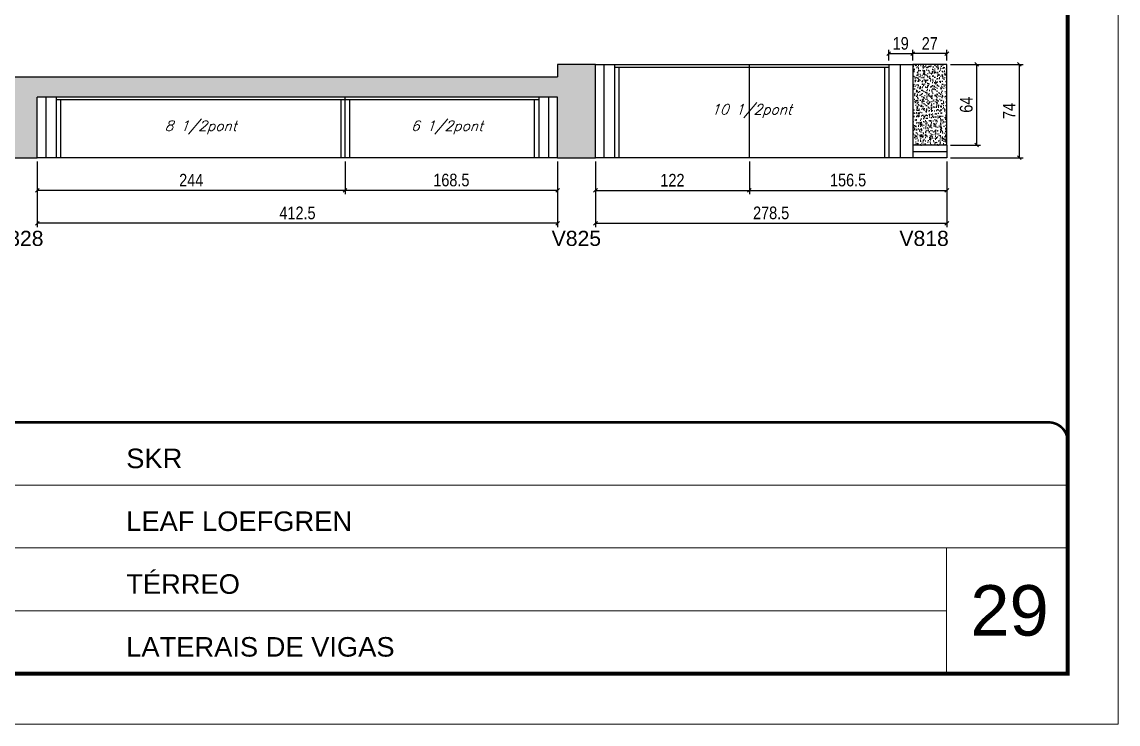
# Model space of a CAD drawing. Extents: x 3309 to 9590, y -2522 to 14608.
# Drawn here: x 3925 to 4794, y 5518 to 6075 of the extents above; entities that cross this region are included whole.
import ezdxf

# ---------------------------------------------------------------- set-up
doc = ezdxf.new("R2010")
doc.units = 0
doc.linetypes.add('CONTINUO', pattern=[0])
doc.linetypes.add('DASHED', pattern=[0.75, 0.5, -0.25])
for name, color, linetype in [('5', 5, 'Continuous'), ('COTA', 241, 'Continuous'), ('Painéis', 200, 'Continuous'), ('SARR_2.2x10', 60, 'Continuous'), ('SARR_2.2x7', 40, 'Continuous'), ('SARR_3.5x7', 81, 'Continuous'), ('texto', 7, 'Continuous')]:
    doc.layers.add(name, color=color, linetype=linetype)
for name, color, linetype, lineweight in [('CARIMBO', 255, 'Continuous', 9), ('Folhas', 255, 'Continuous', 9), ('SARRAFO DE PRESSAO', 251, 'DASHED', 9)]:
    doc.layers.add(name, color=color, linetype=linetype, lineweight=lineweight)
doc.styles.add('ARIAL', font='arial.ttf')
doc.styles.add('COTA TECNICA', font='techl___.ttf', dxfattribs={"height": 10})
doc.styles.add('Romans', font='romans.shx')
doc.styles.get("Standard").update_dxf_attribs({"font": 'arial.ttf'})
doc.dimstyles.new('PAINEL', dxfattribs={"dimtxt": 10, "dimasz": 3, "dimexe": 3, "dimexo": 3, "dimgap": 3, "dimtad": 1, "dimdec": 1, "dimzin": 12, "dimdsep": 46, "dimtxsty": 'COTA TECNICA', "dimblk1": 'OBLIQUE', "dimblk2": 'OBLIQUE', "dimsah": 1, "dimcen": 0.9, "dimclrd": 4, "dimclre": 4, "dimclrt": 240, "dimadec": 1, "dimazin": 3, "dimtfac": 1, "dimtdec": 1, "dimtmove": 0, "dimatfit": 3, "dimfxl": 1, "dimtolj": 1, "dimtzin": 12, "dimarcsym": 0})

# ---------------------------------------------------------------- blocks, each defined once
blk = doc.blocks.new('9999999999')
at = {"color": 30, "linetype": 'CONTINUO'}
for p, q in [((98564.56, 34379.64), (99583.98, 34379.64)), ((98564.56, 34329.83), (99487.98, 34329.83)), ((99583.98, 34329.83), (99487.98, 34329.83)), ((99487.98, 34329.83), (99487.98, 34230.21)), ((98564.56, 34280.02), (99487.98, 34280.02))]:
    blk.add_line(p, q, dxfattribs=at)
at = {"color": 30, "linetype": 'CONTINUO', "const_width": 2}
blk.add_lwpolyline([(99583.98, 34230.21), (99583.98, 34414.45, 0.414214), (99568.98, 34429.45), (98228.98, 34429.45, 0.414214), (98213.98, 34414.45), (98213.98, 34245.21, 0.414214), (98228.98, 34230.21), (99583.98, 34230.21)], format="xyb", dxfattribs=at)
at = {"layer": 'Folhas'}
blk.add_lwpolyline([(98138.98, 34190.21), (99623.98, 34190.21), (99623.98, 35240.21), (98138.98, 35240.21)], close=True, dxfattribs=at)
at = {"layer": 'Folhas', "color": 30, "const_width": 3}
blk.add_lwpolyline([(98213.98, 34230.21), (99583.98, 34230.21), (99583.98, 35200.21), (98213.98, 35200.21)], close=True, dxfattribs=at)
at = {"color": 7, "linetype": 'Continuous', "ltscale": 5, "style": 'ARIAL'}
for s, height, p in [('SKR', 15.483, (98837.68, 34393.13)), ('LEAF LOEFGREN', 15.4829, (98837.68, 34343.32)), ('TÉRREO', 15.483, (98837.68, 34293.51)), ('LATERAIS DE VIGAS', 15.4829, (98837.68, 34243.7))]:
    blk.add_text(s, height=height, dxfattribs=at).set_placement(p)
blk = doc.blocks.new('_Oblique')
at = {"color": 0, "linetype": 'ByBlock', "lineweight": -2}
blk.add_line((-0.5, -0.5), (0.5, 0.5), dxfattribs=at)
blk = doc.blocks.new('*D2416')
at = {"layer": 'COTA', "color": 4, "linetype": 'ByBlock', "lineweight": -2, "transparency": 16777216}
for p, q in [((4181.58, 5963.95), (4181.58, 5938.04)), ((4350.08, 5963.95), (4350.08, 5938.04)), ((4350.08, 5941.04), (4181.58, 5941.04))]:
    blk.add_line(p, q, dxfattribs=at)
at = {"layer": 'Defpoints', "color": 0, "linetype": 'ByBlock', "transparency": 16777216}
for p in [(4181.58, 5966.95), (4350.08, 5966.95), (4181.58, 5941.04)]:
    blk.add_point(p, dxfattribs=at)
at = {"layer": 'COTA', "color": 4, "linetype": 'ByBlock', "lineweight": -2, "transparency": 16777216, "xscale": 3, "yscale": 3, "zscale": 3, "rotation": 180}
blk.add_blockref('_Oblique', (4181.58, 5941.04), dxfattribs=at)
at = {"layer": 'COTA', "color": 4, "linetype": 'ByBlock', "lineweight": -2, "transparency": 16777216, "xscale": 3, "yscale": 3, "zscale": 3}
blk.add_blockref('_Oblique', (4350.08, 5941.04), dxfattribs=at)
at = {"layer": 'COTA', "color": 240, "linetype": 'ByBlock', "transparency": 16777216, "insert": (4265.83, 5949.17), "char_height": 10, "attachment_point": 5, "style": 'COTA TECNICA'}
blk.add_mtext('\\A1;168.5', dxfattribs=at)
blk = doc.blocks.new('*D2417')
at = {"layer": 'COTA', "color": 4, "linetype": 'ByBlock', "lineweight": -2, "transparency": 16777216}
for p, q in [((3937.58, 5963.95), (3937.58, 5938.04)), ((4181.58, 5963.95), (4181.58, 5938.04)), ((4181.58, 5941.04), (3937.58, 5941.04))]:
    blk.add_line(p, q, dxfattribs=at)
at = {"layer": 'Defpoints', "color": 0, "linetype": 'ByBlock', "transparency": 16777216}
for p in [(3937.58, 5966.95), (4181.58, 5966.95), (3937.58, 5941.04)]:
    blk.add_point(p, dxfattribs=at)
at = {"layer": 'COTA', "color": 4, "linetype": 'ByBlock', "lineweight": -2, "transparency": 16777216, "xscale": 3, "yscale": 3, "zscale": 3, "rotation": 180}
blk.add_blockref('_Oblique', (3937.58, 5941.04), dxfattribs=at)
at = {"layer": 'COTA', "color": 4, "linetype": 'ByBlock', "lineweight": -2, "transparency": 16777216, "xscale": 3, "yscale": 3, "zscale": 3}
blk.add_blockref('_Oblique', (4181.58, 5941.04), dxfattribs=at)
at = {"layer": 'COTA', "color": 240, "linetype": 'ByBlock', "transparency": 16777216, "insert": (4059.58, 5949.11), "char_height": 10, "attachment_point": 5, "style": 'COTA TECNICA'}
blk.add_mtext('\\A1;244', dxfattribs=at)
blk = doc.blocks.new('*D2419')
at = {"layer": 'COTA', "color": 4, "linetype": 'ByBlock', "lineweight": -2, "transparency": 16777216}
for p, q in [((3937.58, 5963.95), (3937.58, 5911.98)), ((4350.08, 5963.95), (4350.08, 5911.98)), ((4350.08, 5914.98), (3937.58, 5914.98))]:
    blk.add_line(p, q, dxfattribs=at)
at = {"layer": 'Defpoints', "color": 0, "linetype": 'ByBlock', "transparency": 16777216}
for p in [(3937.58, 5966.95), (4350.08, 5966.95), (3937.58, 5914.98)]:
    blk.add_point(p, dxfattribs=at)
at = {"layer": 'COTA', "color": 4, "linetype": 'ByBlock', "lineweight": -2, "transparency": 16777216, "xscale": 3, "yscale": 3, "zscale": 3, "rotation": 180}
blk.add_blockref('_Oblique', (3937.58, 5914.98), dxfattribs=at)
at = {"layer": 'COTA', "color": 4, "linetype": 'ByBlock', "lineweight": -2, "transparency": 16777216, "xscale": 3, "yscale": 3, "zscale": 3}
blk.add_blockref('_Oblique', (4350.08, 5914.98), dxfattribs=at)
at = {"layer": 'COTA', "color": 240, "linetype": 'ByBlock', "transparency": 16777216, "insert": (4143.83, 5923.09), "char_height": 10, "attachment_point": 5, "style": 'COTA TECNICA'}
blk.add_mtext('\\A1;412.5', dxfattribs=at)
blk = doc.blocks.new('*D2420')
at = {"layer": 'COTA', "color": 4, "lineweight": -2, "transparency": 16777216}
for p, q in [((4380.08, 5963.95), (4380.08, 5911.98)), ((4658.58, 5963.95), (4658.58, 5911.98)), ((4380.08, 5914.98), (4658.58, 5914.98))]:
    blk.add_line(p, q, dxfattribs=at)
at = {"layer": 'Defpoints', "color": 0, "transparency": 16777216}
for p in [(4380.08, 5966.95), (4658.58, 5966.95), (4658.58, 5914.98)]:
    blk.add_point(p, dxfattribs=at)
at = {"layer": 'COTA', "color": 4, "lineweight": -2, "transparency": 16777216, "xscale": 3, "yscale": 3, "zscale": 3, "rotation": 180}
blk.add_blockref('_Oblique', (4380.08, 5914.98), dxfattribs=at)
at = {"layer": 'COTA', "color": 4, "lineweight": -2, "transparency": 16777216, "xscale": 3, "yscale": 3, "zscale": 3}
blk.add_blockref('_Oblique', (4658.58, 5914.98), dxfattribs=at)
at = {"layer": 'COTA', "color": 240, "transparency": 16777216, "insert": (4519.33, 5923.11), "char_height": 10, "attachment_point": 5, "style": 'COTA TECNICA'}
blk.add_mtext('\\A1;278.5', dxfattribs=at)
blk = doc.blocks.new('*D2421')
at = {"layer": 'COTA', "color": 4, "lineweight": -2, "transparency": 16777216}
for p, q in [((4380.08, 5963.95), (4380.08, 5938.04)), ((4502.08, 5963.95), (4502.08, 5938.04)), ((4380.08, 5941.04), (4502.08, 5941.04))]:
    blk.add_line(p, q, dxfattribs=at)
at = {"layer": 'Defpoints', "color": 0, "transparency": 16777216}
for p in [(4380.08, 5966.95), (4502.08, 5966.95), (4502.08, 5941.04)]:
    blk.add_point(p, dxfattribs=at)
at = {"layer": 'COTA', "color": 4, "lineweight": -2, "transparency": 16777216, "xscale": 3, "yscale": 3, "zscale": 3, "rotation": 180}
blk.add_blockref('_Oblique', (4380.08, 5941.04), dxfattribs=at)
at = {"layer": 'COTA', "color": 4, "lineweight": -2, "transparency": 16777216, "xscale": 3, "yscale": 3, "zscale": 3}
blk.add_blockref('_Oblique', (4502.08, 5941.04), dxfattribs=at)
at = {"layer": 'COTA', "color": 240, "transparency": 16777216, "insert": (4441.08, 5949.1), "char_height": 10, "attachment_point": 5, "style": 'COTA TECNICA'}
blk.add_mtext('\\A1;122', dxfattribs=at)
blk = doc.blocks.new('*D2422')
at = {"layer": 'COTA', "color": 4, "lineweight": -2, "transparency": 16777216}
for p, q in [((4502.08, 5963.95), (4502.08, 5938.04)), ((4658.58, 5963.95), (4658.58, 5938.04)), ((4502.08, 5941.04), (4658.58, 5941.04))]:
    blk.add_line(p, q, dxfattribs=at)
at = {"layer": 'Defpoints', "color": 0, "transparency": 16777216}
for p in [(4502.08, 5966.95), (4658.58, 5966.95), (4658.58, 5941.04)]:
    blk.add_point(p, dxfattribs=at)
at = {"layer": 'COTA', "color": 4, "lineweight": -2, "transparency": 16777216, "xscale": 3, "yscale": 3, "zscale": 3, "rotation": 180}
blk.add_blockref('_Oblique', (4502.08, 5941.04), dxfattribs=at)
at = {"layer": 'COTA', "color": 4, "lineweight": -2, "transparency": 16777216, "xscale": 3, "yscale": 3, "zscale": 3}
blk.add_blockref('_Oblique', (4658.58, 5941.04), dxfattribs=at)
at = {"layer": 'COTA', "color": 240, "transparency": 16777216, "insert": (4580.33, 5949.15), "char_height": 10, "attachment_point": 5, "style": 'COTA TECNICA'}
blk.add_mtext('\\A1;156.5', dxfattribs=at)
blk = doc.blocks.new('*D2423')
at = {"layer": 'COTA', "color": 4, "lineweight": -2, "transparency": 16777216}
for p, q in [((4661.58, 6040.95), (4719.1, 6040.95)), ((4716.1, 5966.95), (4716.1, 6040.95)), ((4661.58, 5966.95), (4719.1, 5966.95))]:
    blk.add_line(p, q, dxfattribs=at)
at = {"layer": 'Defpoints', "color": 0, "transparency": 16777216}
for p in [(4658.58, 6040.95), (4716.1, 6040.95), (4658.58, 5966.95)]:
    blk.add_point(p, dxfattribs=at)
at = {"layer": 'COTA', "color": 4, "lineweight": -2, "transparency": 16777216, "xscale": 3, "yscale": 3, "zscale": 3}
for p, rotation in [((4716.1, 6040.95), 90), ((4716.1, 5966.95), 270)]:
    blk.add_blockref('_Oblique', p, dxfattribs=dict(at, rotation=rotation))
at = {"layer": 'COTA', "color": 240, "transparency": 16777216, "insert": (4708.03, 6003.95), "char_height": 10, "attachment_point": 5, "rotation": 90, "style": 'COTA TECNICA'}
blk.add_mtext('\\A1;74', dxfattribs=at)
blk = doc.blocks.new('*D2424')
at = {"layer": 'COTA', "color": 4, "lineweight": -2, "transparency": 16777216}
for p, q in [((4631.58, 6043.95), (4631.58, 6052.45)), ((4658.58, 6049.45), (4631.58, 6049.45)), ((4658.58, 6043.95), (4658.58, 6052.45))]:
    blk.add_line(p, q, dxfattribs=at)
at = {"layer": 'Defpoints', "color": 0, "transparency": 16777216}
for p in [(4631.58, 6049.45), (4631.58, 6040.95), (4658.58, 6040.95)]:
    blk.add_point(p, dxfattribs=at)
at = {"layer": 'COTA', "color": 4, "lineweight": -2, "transparency": 16777216, "xscale": 3, "yscale": 3, "zscale": 3, "rotation": 180}
blk.add_blockref('_Oblique', (4631.58, 6049.45), dxfattribs=at)
at = {"layer": 'COTA', "color": 4, "lineweight": -2, "transparency": 16777216, "xscale": 3, "yscale": 3, "zscale": 3}
blk.add_blockref('_Oblique', (4658.58, 6049.45), dxfattribs=at)
at = {"layer": 'COTA', "color": 240, "transparency": 16777216, "insert": (4645.08, 6057.53), "char_height": 10, "attachment_point": 5, "style": 'COTA TECNICA'}
blk.add_mtext('\\A1;27', dxfattribs=at)
blk = doc.blocks.new('*D2425')
at = {"layer": 'COTA', "color": 4, "lineweight": -2, "transparency": 16777216}
for p, q in [((4661.58, 6040.95), (4685.19, 6040.95)), ((4682.19, 6040.95), (4682.19, 5976.95)), ((4661.58, 5976.95), (4685.19, 5976.95))]:
    blk.add_line(p, q, dxfattribs=at)
at = {"layer": 'Defpoints', "color": 0, "transparency": 16777216}
for p in [(4658.58, 6040.95), (4658.58, 5976.95), (4682.19, 5976.95)]:
    blk.add_point(p, dxfattribs=at)
at = {"layer": 'COTA', "color": 4, "lineweight": -2, "transparency": 16777216, "xscale": 3, "yscale": 3, "zscale": 3}
for p, rotation in [((4682.19, 6040.95), 90), ((4682.19, 5976.95), 270)]:
    blk.add_blockref('_Oblique', p, dxfattribs=dict(at, rotation=rotation))
at = {"layer": 'COTA', "color": 240, "transparency": 16777216, "insert": (4674.08, 6008.95), "char_height": 10, "attachment_point": 5, "rotation": 90, "style": 'COTA TECNICA'}
blk.add_mtext('\\A1;64', dxfattribs=at)
blk = doc.blocks.new('*D2426')
at = {"layer": 'COTA', "color": 4, "lineweight": -2, "transparency": 16777216}
for p, q in [((4612.58, 6043.95), (4612.58, 6052.45)), ((4612.58, 6049.45), (4631.58, 6049.45)), ((4631.58, 6043.95), (4631.58, 6052.45))]:
    blk.add_line(p, q, dxfattribs=at)
at = {"layer": 'Defpoints', "color": 0, "transparency": 16777216}
for p in [(4631.58, 6049.45), (4612.58, 6040.95), (4631.58, 6040.95)]:
    blk.add_point(p, dxfattribs=at)
at = {"layer": 'COTA', "color": 4, "lineweight": -2, "transparency": 16777216, "xscale": 3, "yscale": 3, "zscale": 3, "rotation": 180}
blk.add_blockref('_Oblique', (4612.58, 6049.45), dxfattribs=at)
at = {"layer": 'COTA', "color": 4, "lineweight": -2, "transparency": 16777216, "xscale": 3, "yscale": 3, "zscale": 3}
blk.add_blockref('_Oblique', (4631.58, 6049.45), dxfattribs=at)
at = {"layer": 'COTA', "color": 240, "transparency": 16777216, "insert": (4622.08, 6057.54), "char_height": 10, "attachment_point": 5, "style": 'COTA TECNICA'}
blk.add_mtext('\\A1;19', dxfattribs=at)

msp = doc.modelspace()

# ---------------------------------------------------------------- hatches: boundary and pattern name
at = {"layer": 'COTA'}
h = msp.add_hatch(dxfattribs=at)
h.set_pattern_fill('AR-CONC', color=256, scale=0.03)
h.paths.add_polyline_path([(3907.58, 5966.95), (3937.58, 5966.95), (3937.58, 6014.95), (4350.08, 6014.95), (4350.08, 5966.95), (4380.08, 5966.95), (4380.08, 6040.95), (4350.08, 6040.95), (4350.08, 6030.95), (3463.58, 6030.95), (3463.58, 6014.95), (3907.58, 6014.95)])
h = msp.add_hatch(dxfattribs=at)
h.set_pattern_fill('AR-CONC', color=256, scale=0.03)
h.paths.add_polyline_path([(4631.58, 5976.95), (4658.58, 5976.95), (4658.58, 6040.95), (4631.58, 6040.95)])

# ---------------------------------------------------------------- linework, layer by layer
for p, q in [((4380.08, 6040.95), (4350.08, 6040.95)), ((4350.08, 6040.95), (4350.08, 6030.95)), ((4612.58, 6040.95), (4612.58, 5966.95)), ((4658.58, 6040.95), (4631.58, 6040.95)), ((4658.58, 5976.95), (4658.58, 6040.95)), ((3463.58, 6030.95), (4350.08, 6030.95)), ((4631.58, 5976.95), (4631.58, 5966.95)), ((3907.58, 5966.95), (3937.58, 5966.95)), ((4350.08, 5966.95), (4380.08, 5966.95))]:
    msp.add_line(p, q, dxfattribs=at)
at = {"layer": 'Painéis', "linetype": 'ByBlock'}
for p, q in [((4380.08, 5966.95), (4380.08, 6040.95)), ((4380.08, 6040.95), (4631.58, 6040.95)), ((4502.08, 5966.95), (4502.08, 6040.95)), ((4631.58, 6040.95), (4631.58, 5976.95)), ((4350.08, 6014.95), (3937.58, 6014.95)), ((3937.58, 5966.95), (3937.58, 6014.95)), ((4181.58, 5966.95), (4181.58, 6014.95)), ((4350.08, 5966.95), (4350.08, 6014.95)), ((4658.58, 5976.95), (4631.58, 5976.95)), ((4658.58, 5976.95), (4658.58, 5966.95)), ((4350.08, 5966.95), (3937.58, 5966.95)), ((4658.58, 5966.95), (4380.08, 5966.95))]:
    msp.add_line(p, q, dxfattribs=at)
at = {"layer": 'SARR_2.2x10', "linetype": 'ByBlock'}
msp.add_line((4621.58, 6040.95), (4621.58, 5966.95), dxfattribs=at)
at = {"layer": 'SARR_2.2x10'}
msp.add_line((4631.58, 5971.95), (4658.58, 5971.95), dxfattribs=at)
at = {"layer": 'SARR_2.2x7', "linetype": 'Continuous'}
for p, q in [((4387.08, 5966.95), (4387.08, 6040.95)), ((4395.08, 6038.75), (4612.58, 6038.75)), ((3944.58, 5966.95), (3944.58, 6014.95)), ((4343.08, 5966.95), (4343.08, 6014.95)), ((4181.58, 6012.75), (3952.58, 6012.75)), ((4335.08, 6012.75), (4181.58, 6012.75))]:
    msp.add_line(p, q, dxfattribs=at)
at = {"layer": 'SARR_3.5x7'}
for p, q in [((4395.08, 6040.95), (4395.08, 5966.95)), ((4398.58, 6038.75), (4398.58, 5966.95)), ((4609.08, 6038.75), (4609.08, 5966.95)), ((3952.58, 6014.95), (3952.58, 5966.95)), ((4335.08, 6014.95), (4335.08, 5966.95)), ((3956.08, 6012.75), (3956.08, 5966.95)), ((4178.08, 6012.75), (4178.08, 5966.95)), ((4185.08, 6012.75), (4185.08, 5966.95)), ((4331.58, 6012.75), (4331.58, 5966.95))]:
    msp.add_line(p, q, dxfattribs=at)

# ---------------------------------------------------------------- block references
at = {"layer": 'SARRAFO DE PRESSAO', "color": 6, "linetype": 'ByBlock'}
msp.add_blockref('9999999999', (-94829.61, -28672.37), dxfattribs=at)

# ---------------------------------------------------------------- texts
at = {"layer": '5', "linetype": 'Continuous'}
for s, p in [('V828', (3903.34, 5896.97)), ('V825', (4345.35, 5896.97)), ('V818', (4621.02, 5896.97))]:
    msp.add_text(s, height=12, rotation=0.00004, dxfattribs=at).set_placement(p)
at = {"layer": 'CARIMBO', "style": 'ARIAL'}
msp.add_text('29', height=40, dxfattribs=at).set_placement((4677.23, 5587.98))
at = {"layer": 'texto', "color": 2, "char_height": 8, "attachment_point": 5, "style": 'Romans'}
for s, insert in [('{\\Q19;\\C256;10 1/2pont}', (4503.83, 6003.95)), ('{\\Q19;\\C256;8 1/2pont}', (4067.08, 5990.95)), ('{\\Q19;\\C256;6 1/2pont}', (4262.33, 5990.95))]:
    msp.add_mtext(s, dxfattribs=dict(at, insert=insert))

# ---------------------------------------------------------------- dimensions: what is measured, and where the dimension line sits
at = {"layer": 'COTA'}
for base, p1, p2, picture, middle in [((4631.58, 6049.45), (4612.58, 6040.95), (4631.58, 6040.95), '*D2426', (4622.08, 6057.54)), ((4631.58, 6049.45), (4658.58, 6040.95), (4631.58, 6040.95), '*D2424', (4645.08, 6057.53)), ((4658.58, 5914.98), (4380.08, 5966.95), (4658.58, 5966.95), '*D2420', (4519.33, 5923.11)), ((4502.08, 5941.04), (4380.08, 5966.95), (4502.08, 5966.95), '*D2421', (4441.08, 5949.1))]:
    dim = msp.add_linear_dim(base=base, p1=p1, p2=p2, dimstyle='PAINEL', dxfattribs=at)
    dim.commit()
    dim.dimension.update_dxf_attribs({"geometry": picture, "text_midpoint": middle})
for base, p1, p2, picture, middle in [((4716.1, 6040.95), (4658.58, 5966.95), (4658.58, 6040.95), '*D2423', (4708.03, 6003.95)), ((4682.19, 5976.95), (4658.58, 6040.95), (4658.58, 5976.95), '*D2425', (4674.08, 6008.95))]:
    dim = msp.add_linear_dim(base=base, p1=p1, p2=p2, angle=90, dimstyle='PAINEL', dxfattribs=at)
    dim.commit()
    dim.dimension.update_dxf_attribs({"geometry": picture, "text_midpoint": middle})
at = {"layer": 'COTA', "linetype": 'ByBlock'}
dim = msp.add_linear_dim(base=(3937.58, 5941.04), p1=(4181.58, 5966.95), p2=(3937.58, 5966.95), angle=180, dimstyle='PAINEL', override={"dimtmove": 1}, dxfattribs=at)
dim.commit()
dim.dimension.update_dxf_attribs({"geometry": '*D2417', "text_midpoint": (4059.58, 5949.11)})
for base, p2, picture, middle in [((3937.58, 5914.98), (3937.58, 5966.95), '*D2419', (4143.83, 5923.09)), ((4181.58, 5941.04), (4181.58, 5966.95), '*D2416', (4265.83, 5949.17))]:
    dim = msp.add_linear_dim(base=base, p1=(4350.08, 5966.95), p2=p2, angle=180, dimstyle='PAINEL', dxfattribs=at)
    dim.commit()
    dim.dimension.update_dxf_attribs({"geometry": picture, "text_midpoint": middle})
at = {"layer": 'COTA'}
dim = msp.add_linear_dim(base=(4658.58, 5941.04), p1=(4502.08, 5966.95), p2=(4658.58, 5966.95), dimstyle='PAINEL', override={"dimtmove": 1}, dxfattribs=at)
dim.commit()
dim.dimension.update_dxf_attribs({"geometry": '*D2422', "text_midpoint": (4580.33, 5949.15)})

doc.saveas('drawing.dxf')
